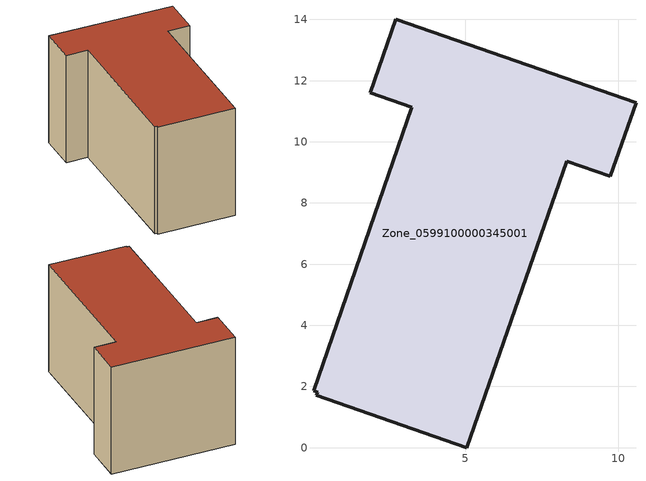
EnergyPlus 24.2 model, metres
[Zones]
Zone_0599100000345001
 floor ground (C_G): 1.9,11.6 2.73,14 10.58,11.28 9.74,8.88 8.32,9.37 5.04,0 0.13,1.71 0.17,1.81 0.04,1.86 3.25,11.13 z0
 wall outside (C_F): 9.74,8.88 10.58,11.28 2.73,14 1.9,11.6 3.25,11.13 0.04,1.86 0.17,1.81 0.13,1.71 5.04,0 8.32,9.37 9.74,8.88 z0:7.64
 roof outside (C_R): 0.04,1.86 0.17,1.81 0.13,1.71 5.04,0 8.32,9.37 9.74,8.88 10.58,11.28 2.73,14 1.9,11.6 3.25,11.13 z7.64
[BUILDING]
Pand.0599100000345001: North Axis=0; Terrain=City; Loads Convergence Tolerance Value=0.04; Temperature Convergence Tolerance Value=0.4; Solar Distribution=FullExterior; Maximum Number of Warmup Days=25; Minimum Number of Warmup Days=1
[Site:Location]
Rotterdam.The.Hague.AP_ZH_NLD Design_Conditions: Latitude=51.96; Longitude=4.45; Time Zone=1; Elevation=-4.5
[SITE:GROUNDTEMPERATURE:BUILDINGSURFACE]
18, 18, 18, 18, 18, 18, 18, 18, 18, 18, 18, 18
[MATERIAL] Thermal Absorptance=0.9; Solar Absorptance=0.7; Visible Absorptance=0.7
Name | Roughness | Thickness | Conductivity | Density | Specific Heat
G.TC.1992-2005 | MediumSmooth | 0.15 | 0.06 | 540 | 1210
F.TC.1992-2005 | Rough | 0.3 | 0.12 | 1920 | 840
R.TC.1992-2005 | MediumRough | 0.2 | 0.08 | 1500 | 1000
[CONSTRUCTION]
C_G: G.TC.1992-2005
C_F: F.TC.1992-2005
C_R: R.TC.1992-2005
[ZONE]
Zone_0599100000345001: Type=1; Multiplier=1; Ceiling Height=Autocalculate; Volume=Autocalculate; Floor Area=autocalculate; Part of Total Floor Area=Yes
[ZONEINFILTRATION:DESIGNFLOWRATE]
Infil_Zone_0599100000345001: Zone or ZoneList or Space or SpaceList=Zone_0599100000345001; Schedule=AlwaysOn; Design Flow Rate Calculation Method=Flow/Area; Flow Rate per Floor Area=0.0015; Constant Term Coefficient=1; Temperature Term Coefficient=0; Velocity Term Coefficient=0; Velocity Squared Term Coefficient=0
[HVACTEMPLATE:ZONE:IDEALLOADSAIRSYSTEM]
Zone_0599100000345001: Maximum Heating Supply Air Temperature=50; Minimum Cooling Supply Air Temperature=13; Maximum Heating Supply Air Humidity Ratio=0.0156; Minimum Cooling Supply Air Humidity Ratio=0.0077; Heating Limit=NoLimit; Cooling Limit=NoLimit; Dehumidification Control Type=ConstantSensibleHeatRatio; Cooling Sensible Heat Ratio=0.7; Dehumidification Setpoint=60; Humidification Control Type=None; Humidification Setpoint=30; Outdoor Air Method=None; Outdoor Air Flow Rate per Person=0.00944; Outdoor Air Flow Rate per Zone Floor Area=0; Outdoor Air Flow Rate per Zone=0; Demand Controlled Ventilation Type=None; Outdoor Air Economizer Type=NoEconomizer; Heat Recovery Type=None; Sensible Heat Recovery Effectiveness=0.7; Latent Heat Recovery Effectiveness=0.65
[ZONECONTROL:THERMOSTAT]
ThermostatControl_Zone_0599100000345001: Zone or ZoneList=Zone_0599100000345001; Control Type Schedule=DualSetpointControlType; Control 1=Thermostat_Zone_0599100000345001; Temperature Difference Between Cutout And Setpoint=0
[THERMOSTATSETPOINT:DUALSETPOINT]
Thermostat_Zone_0599100000345001: Heating Setpoint Temperature Schedule=HeatingSetpoint_Zone_0599100000345001; Cooling Setpoint Temperature Schedule=CoolingSetpoint_Zone_0599100000345001
[SCHEDULE:COMPACT]
HeatingSetpoint_Zone_0599100000345001: Through: 12/31, For: AllDays, Until: 24:00, 21
CoolingSetpoint_Zone_0599100000345001: Through: 12/31, For: AllDays, Until: 24:00, 24
DualSetpointControlType: Through: 12/31, For: AllDays, Until: 24:00, 4
AlwaysOn: Through: 12/31, For: AllDays, Until: 24:00, 1
